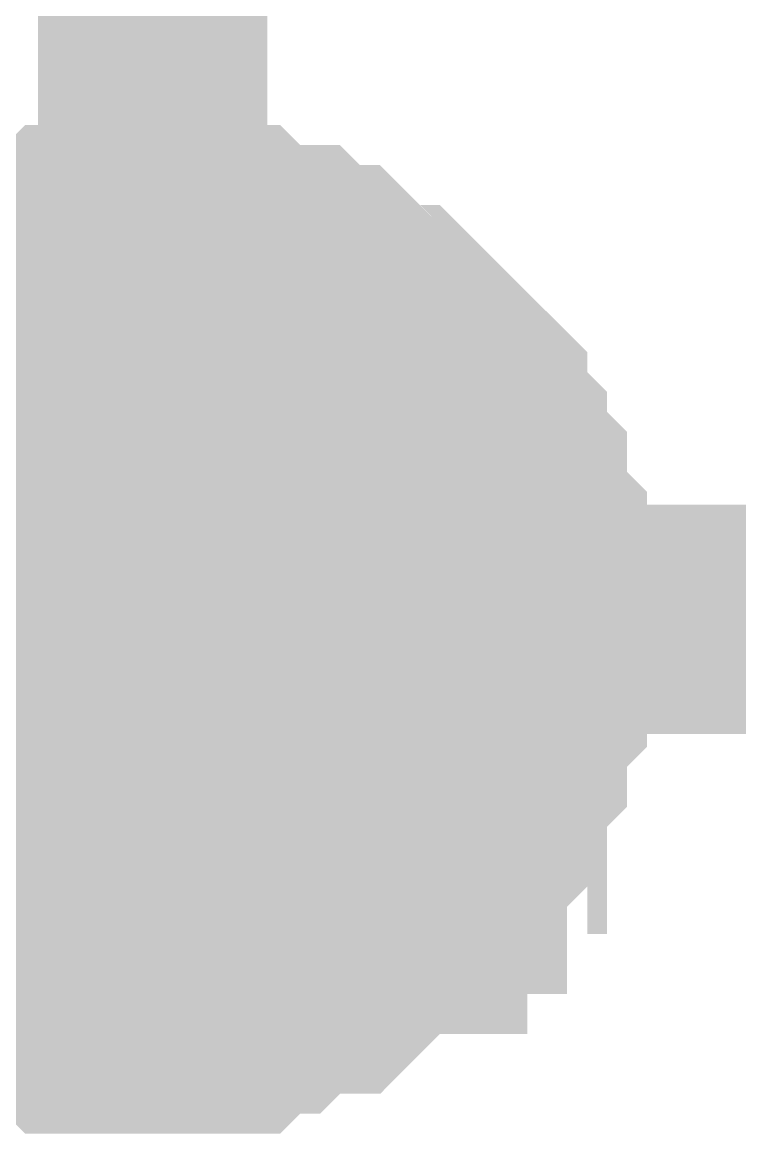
# Model space of a CAD drawing. Header units: inches. Extents: x 0 to 841, y 0 to 594.
# Drawn here: x 677.354 to 678.292, y 401.817 to 403.27 of the extents above; entities that cross this region are included whole.
import ezdxf

# ---------------------------------------------------------------- set-up
doc = ezdxf.new("R2010")
doc.units = ezdxf.units.IN
doc.layers.add('Sheet', color=255, linetype='Continuous')

msp = doc.modelspace()

# ---------------------------------------------------------------- linework, layer by layer
at = {"layer": 'Sheet'}
for points in [[(735.0127, 402.4891, 0.2997, 0.2997, 0), (732.5041, 402.4891, 0.2997, 0.2997, 0), (722.5221, 402.4891, 0.2997, 0.2997, 0), (712.5139, 402.4891, 0.2997, 0.2997, 0), (702.5057, 402.4891, 0.2997, 0.2997, 0), (692.5237, 402.4891, 0.2997, 0.2997, 0), (677.5245, 402.4891, 0.2997, 0.2997, 0), (677.5245, 407.48, 0.2997, 0.2997, 0), (670.0249, 407.48, 0.2997, 0.2997, 0)], [(677.1848, 402.881, 0.2997, 0.2997, 0), (677.2109, 402.881, 0.2997, 0.2997, 0), (677.237, 402.9072, 0.2997, 0.2997, 0), (677.2632, 402.9072, 0.2997, 0.2997, 0), (677.2632, 402.9333, 0.2997, 0.2997, 0), (677.2893, 402.9333, 0.2997, 0.2997, 0), (677.3154, 402.9594, 0.2997, 0.2997, 0), (677.3416, 402.9594, 0.2997, 0.2997, 0), (677.3677, 402.9594, 0.2997, 0.2997, 0), (677.3938, 402.9594, 0.2997, 0.2997, 0), (677.42, 402.9856, 0.2997, 0.2997, 0), (677.4461, 402.9856, 0.2997, 0.2997, 0), (677.4722, 402.9856, 0.2997, 0.2997, 0), (677.4984, 402.9856, 0.2997, 0.2997, 0), (677.5245, 402.9856, 0.2997, 0.2997, 0)], [(677.1848, 402.881, 0.2997, 0.2997, 0), (677.2109, 402.881, 0.2997, 0.2997, 0), (677.237, 402.9072, 0.2997, 0.2997, 0), (677.2632, 402.9072, 0.2997, 0.2997, 0), (677.2632, 402.9333, 0.2997, 0.2997, 0), (677.2893, 402.9333, 0.2997, 0.2997, 0), (677.3154, 402.9594, 0.2997, 0.2997, 0), (677.3416, 402.9594, 0.2997, 0.2997, 0), (677.3677, 402.9594, 0.2997, 0.2997, 0), (677.3938, 402.9594, 0.2997, 0.2997, 0), (677.42, 402.9856, 0.2997, 0.2997, 0), (677.4461, 402.9856, 0.2997, 0.2997, 0), (677.4722, 402.9856, 0.2997, 0.2997, 0), (677.4984, 402.9856, 0.2997, 0.2997, 0), (677.5245, 402.9856, 0.2997, 0.2997, 0)], [(677.1848, 402.881, 0.2997, 0.2997, 0), (677.2109, 402.881, 0.2997, 0.2997, 0), (677.237, 402.9072, 0.2997, 0.2997, 0), (677.2632, 402.9072, 0.2997, 0.2997, 0), (677.2632, 402.9333, 0.2997, 0.2997, 0), (677.2893, 402.9333, 0.2997, 0.2997, 0), (677.3154, 402.9594, 0.2997, 0.2997, 0), (677.3416, 402.9594, 0.2997, 0.2997, 0), (677.3677, 402.9594, 0.2997, 0.2997, 0), (677.3938, 402.9594, 0.2997, 0.2997, 0), (677.42, 402.9856, 0.2997, 0.2997, 0), (677.4461, 402.9856, 0.2997, 0.2997, 0), (677.4722, 402.9856, 0.2997, 0.2997, 0), (677.4984, 402.9856, 0.2997, 0.2997, 0), (677.5245, 402.9856, 0.2997, 0.2997, 0)], [(677.1848, 402.881, 0.2997, 0.2997, 0), (677.2109, 402.881, 0.2997, 0.2997, 0), (677.237, 402.9072, 0.2997, 0.2997, 0), (677.2632, 402.9072, 0.2997, 0.2997, 0), (677.2632, 402.9333, 0.2997, 0.2997, 0), (677.2893, 402.9333, 0.2997, 0.2997, 0), (677.3154, 402.9594, 0.2997, 0.2997, 0), (677.3416, 402.9594, 0.2997, 0.2997, 0), (677.3677, 402.9594, 0.2997, 0.2997, 0), (677.3938, 402.9594, 0.2997, 0.2997, 0), (677.42, 402.9856, 0.2997, 0.2997, 0), (677.4461, 402.9856, 0.2997, 0.2997, 0), (677.4722, 402.9856, 0.2997, 0.2997, 0), (677.4984, 402.9856, 0.2997, 0.2997, 0), (677.5245, 402.9856, 0.2997, 0.2997, 0)], [(677.5245, 402.9856, 0.2997, 0.2997, 0), (677.5245, 402.9856, 0.2997, 0.2997, 0)], [(677.5245, 402.9856, 0.2997, 0.2997, 0), (677.5506, 402.9856, 0.2997, 0.2997, 0), (677.5767, 402.9856, 0.2997, 0.2997, 0), (677.6029, 402.9856, 0.2997, 0.2997, 0), (677.629, 402.9856, 0.2997, 0.2997, 0), (677.6551, 402.9594, 0.2997, 0.2997, 0), (677.6551, 402.9594, 0.2997, 0.2997, 0), (677.6813, 402.9594, 0.2997, 0.2997, 0), (677.7074, 402.9594, 0.2997, 0.2997, 0), (677.7335, 402.9333, 0.2997, 0.2997, 0), (677.7597, 402.9333, 0.2997, 0.2997, 0), (677.7858, 402.9072, 0.2997, 0.2997, 0), (677.7858, 402.9072, 0.2997, 0.2997, 0), (677.8119, 402.881, 0.2997, 0.2997, 0), (677.8381, 402.881, 0.2997, 0.2997, 0), (677.8642, 402.8549, 0.2997, 0.2997, 0), (677.8642, 402.8549, 0.2997, 0.2997, 0), (677.8903, 402.8288, 0.2997, 0.2997, 0), (677.9164, 402.8027, 0.2997, 0.2997, 0), (677.9164, 402.8027, 0.2997, 0.2997, 0), (677.9426, 402.7765, 0.2997, 0.2997, 0), (677.9426, 402.7504, 0.2997, 0.2997, 0), (677.9687, 402.7243, 0.2997, 0.2997, 0), (677.9687, 402.6981, 0.2997, 0.2997, 0), (677.9687, 402.6981, 0.2997, 0.2997, 0), (677.9948, 402.672, 0.2997, 0.2997, 0), (677.9948, 402.6459, 0.2997, 0.2997, 0), (677.9948, 402.6197, 0.2997, 0.2997, 0), (678.021, 402.5936, 0.2997, 0.2997, 0), (678.021, 402.5675, 0.2997, 0.2997, 0), (678.021, 402.5414, 0.2997, 0.2997, 0), (678.021, 402.5152, 0.2997, 0.2997, 0), (678.021, 402.4891, 0.2997, 0.2997, 0)], [(677.5245, 402.9856, 0.2997, 0.2997, 0), (677.5245, 402.9856, 0.2997, 0.2997, 0)], [(677.5245, 402.9856, 0.2997, 0.2997, 0), (677.5506, 402.9856, 0.2997, 0.2997, 0), (677.5767, 402.9856, 0.2997, 0.2997, 0), (677.6029, 402.9856, 0.2997, 0.2997, 0), (677.629, 402.9856, 0.2997, 0.2997, 0), (677.6551, 402.9594, 0.2997, 0.2997, 0), (677.6551, 402.9594, 0.2997, 0.2997, 0), (677.6813, 402.9594, 0.2997, 0.2997, 0), (677.7074, 402.9594, 0.2997, 0.2997, 0), (677.7335, 402.9333, 0.2997, 0.2997, 0), (677.7597, 402.9333, 0.2997, 0.2997, 0), (677.7858, 402.9072, 0.2997, 0.2997, 0), (677.7858, 402.9072, 0.2997, 0.2997, 0), (677.8119, 402.881, 0.2997, 0.2997, 0), (677.8381, 402.881, 0.2997, 0.2997, 0), (677.8642, 402.8549, 0.2997, 0.2997, 0), (677.8642, 402.8549, 0.2997, 0.2997, 0), (677.8903, 402.8288, 0.2997, 0.2997, 0), (677.9164, 402.8027, 0.2997, 0.2997, 0), (677.9164, 402.8027, 0.2997, 0.2997, 0), (677.9426, 402.7765, 0.2997, 0.2997, 0), (677.9426, 402.7504, 0.2997, 0.2997, 0), (677.9687, 402.7243, 0.2997, 0.2997, 0), (677.9687, 402.6981, 0.2997, 0.2997, 0), (677.9687, 402.6981, 0.2997, 0.2997, 0), (677.9948, 402.672, 0.2997, 0.2997, 0), (677.9948, 402.6459, 0.2997, 0.2997, 0), (677.9948, 402.6197, 0.2997, 0.2997, 0), (678.021, 402.5936, 0.2997, 0.2997, 0), (678.021, 402.5675, 0.2997, 0.2997, 0), (678.021, 402.5414, 0.2997, 0.2997, 0), (678.021, 402.5152, 0.2997, 0.2997, 0), (678.021, 402.4891, 0.2997, 0.2997, 0)], [(677.5245, 402.9856, 0.2997, 0.2997, 0), (677.5245, 402.9856, 0.2997, 0.2997, 0)], [(677.5245, 402.9856, 0.2997, 0.2997, 0), (677.5506, 402.9856, 0.2997, 0.2997, 0), (677.5767, 402.9856, 0.2997, 0.2997, 0), (677.6029, 402.9856, 0.2997, 0.2997, 0), (677.629, 402.9856, 0.2997, 0.2997, 0), (677.6551, 402.9594, 0.2997, 0.2997, 0), (677.6551, 402.9594, 0.2997, 0.2997, 0), (677.6813, 402.9594, 0.2997, 0.2997, 0), (677.7074, 402.9594, 0.2997, 0.2997, 0), (677.7335, 402.9333, 0.2997, 0.2997, 0), (677.7597, 402.9333, 0.2997, 0.2997, 0), (677.7858, 402.9072, 0.2997, 0.2997, 0), (677.7858, 402.9072, 0.2997, 0.2997, 0), (677.8119, 402.881, 0.2997, 0.2997, 0), (677.8381, 402.881, 0.2997, 0.2997, 0), (677.8642, 402.8549, 0.2997, 0.2997, 0), (677.8642, 402.8549, 0.2997, 0.2997, 0), (677.8903, 402.8288, 0.2997, 0.2997, 0), (677.9164, 402.8027, 0.2997, 0.2997, 0), (677.9164, 402.8027, 0.2997, 0.2997, 0), (677.9426, 402.7765, 0.2997, 0.2997, 0), (677.9426, 402.7504, 0.2997, 0.2997, 0), (677.9687, 402.7243, 0.2997, 0.2997, 0), (677.9687, 402.6981, 0.2997, 0.2997, 0), (677.9687, 402.6981, 0.2997, 0.2997, 0), (677.9948, 402.672, 0.2997, 0.2997, 0), (677.9948, 402.6459, 0.2997, 0.2997, 0), (677.9948, 402.6197, 0.2997, 0.2997, 0), (678.021, 402.5936, 0.2997, 0.2997, 0), (678.021, 402.5675, 0.2997, 0.2997, 0), (678.021, 402.5414, 0.2997, 0.2997, 0), (678.021, 402.5152, 0.2997, 0.2997, 0), (678.021, 402.4891, 0.2997, 0.2997, 0)], [(677.5245, 402.9856, 0.2997, 0.2997, 0), (677.5245, 402.9856, 0.2997, 0.2997, 0)], [(677.5245, 402.9856, 0.2997, 0.2997, 0), (677.5506, 402.9856, 0.2997, 0.2997, 0), (677.5767, 402.9856, 0.2997, 0.2997, 0), (677.6029, 402.9856, 0.2997, 0.2997, 0), (677.629, 402.9856, 0.2997, 0.2997, 0), (677.6551, 402.9594, 0.2997, 0.2997, 0), (677.6551, 402.9594, 0.2997, 0.2997, 0), (677.6813, 402.9594, 0.2997, 0.2997, 0), (677.7074, 402.9594, 0.2997, 0.2997, 0), (677.7335, 402.9333, 0.2997, 0.2997, 0), (677.7597, 402.9333, 0.2997, 0.2997, 0), (677.7858, 402.9072, 0.2997, 0.2997, 0), (677.7858, 402.9072, 0.2997, 0.2997, 0), (677.8119, 402.881, 0.2997, 0.2997, 0), (677.8381, 402.881, 0.2997, 0.2997, 0), (677.8642, 402.8549, 0.2997, 0.2997, 0), (677.8642, 402.8549, 0.2997, 0.2997, 0), (677.8903, 402.8288, 0.2997, 0.2997, 0), (677.9164, 402.8027, 0.2997, 0.2997, 0), (677.9164, 402.8027, 0.2997, 0.2997, 0), (677.9426, 402.7765, 0.2997, 0.2997, 0), (677.9426, 402.7504, 0.2997, 0.2997, 0), (677.9687, 402.7243, 0.2997, 0.2997, 0), (677.9687, 402.6981, 0.2997, 0.2997, 0), (677.9687, 402.6981, 0.2997, 0.2997, 0), (677.9948, 402.672, 0.2997, 0.2997, 0), (677.9948, 402.6459, 0.2997, 0.2997, 0), (677.9948, 402.6197, 0.2997, 0.2997, 0), (678.021, 402.5936, 0.2997, 0.2997, 0), (678.021, 402.5675, 0.2997, 0.2997, 0), (678.021, 402.5414, 0.2997, 0.2997, 0), (678.021, 402.5152, 0.2997, 0.2997, 0), (678.021, 402.4891, 0.2997, 0.2997, 0)], [(677.2893, 402.9333, 0.0991, 0.0991, 0), (677.3154, 402.9594, 0.0991, 0.0991, 0), (677.3416, 402.9594, 0.0991, 0.0991, 0), (677.3677, 402.9594, 0.0991, 0.0991, 0), (677.3938, 402.9594, 0.0991, 0.0991, 0), (677.42, 402.9856, 0.0991, 0.0991, 0), (677.4461, 402.9856, 0.0991, 0.0991, 0), (677.4722, 402.9856, 0.0991, 0.0991, 0), (677.4984, 402.9856, 0.0991, 0.0991, 0), (677.5245, 402.9856, 0.0991, 0.0991, 0)], [(677.2893, 402.9333, 0.0991, 0.0991, 0), (677.3154, 402.9594, 0.0991, 0.0991, 0), (677.3416, 402.9594, 0.0991, 0.0991, 0), (677.3677, 402.9594, 0.0991, 0.0991, 0), (677.3938, 402.9594, 0.0991, 0.0991, 0), (677.42, 402.9856, 0.0991, 0.0991, 0), (677.4461, 402.9856, 0.0991, 0.0991, 0), (677.4722, 402.9856, 0.0991, 0.0991, 0), (677.4984, 402.9856, 0.0991, 0.0991, 0), (677.5245, 402.9856, 0.0991, 0.0991, 0)], [(677.2893, 402.9333, 0.0991, 0.0991, 0), (677.3154, 402.9594, 0.0991, 0.0991, 0), (677.3416, 402.9594, 0.0991, 0.0991, 0), (677.3677, 402.9594, 0.0991, 0.0991, 0), (677.3938, 402.9594, 0.0991, 0.0991, 0), (677.42, 402.9856, 0.0991, 0.0991, 0), (677.4461, 402.9856, 0.0991, 0.0991, 0), (677.4722, 402.9856, 0.0991, 0.0991, 0), (677.4984, 402.9856, 0.0991, 0.0991, 0), (677.5245, 402.9856, 0.0991, 0.0991, 0)], [(677.2893, 402.9333, 0.0991, 0.0991, 0), (677.3154, 402.9594, 0.0991, 0.0991, 0), (677.3416, 402.9594, 0.0991, 0.0991, 0), (677.3677, 402.9594, 0.0991, 0.0991, 0), (677.3938, 402.9594, 0.0991, 0.0991, 0), (677.42, 402.9856, 0.0991, 0.0991, 0), (677.4461, 402.9856, 0.0991, 0.0991, 0), (677.4722, 402.9856, 0.0991, 0.0991, 0), (677.4984, 402.9856, 0.0991, 0.0991, 0), (677.5245, 402.9856, 0.0991, 0.0991, 0)], [(677.5245, 402.9856, 0.0991, 0.0991, 0), (677.5245, 402.9856, 0.0991, 0.0991, 0)], [(677.5245, 402.9856, 0.0991, 0.0991, 0), (677.5506, 402.9856, 0.0991, 0.0991, 0), (677.5767, 402.9856, 0.0991, 0.0991, 0), (677.6029, 402.9856, 0.0991, 0.0991, 0), (677.629, 402.9856, 0.0991, 0.0991, 0), (677.6551, 402.9594, 0.0991, 0.0991, 0), (677.6551, 402.9594, 0.0991, 0.0991, 0), (677.6813, 402.9594, 0.0991, 0.0991, 0), (677.7074, 402.9594, 0.0991, 0.0991, 0), (677.7335, 402.9333, 0.0991, 0.0991, 0), (677.7597, 402.9333, 0.0991, 0.0991, 0), (677.7858, 402.9072, 0.0991, 0.0991, 0), (677.7858, 402.9072, 0.0991, 0.0991, 0), (677.8119, 402.881, 0.0991, 0.0991, 0), (677.8381, 402.881, 0.0991, 0.0991, 0), (677.8642, 402.8549, 0.0991, 0.0991, 0), (677.8642, 402.8549, 0.0991, 0.0991, 0), (677.8903, 402.8288, 0.0991, 0.0991, 0), (677.9164, 402.8027, 0.0991, 0.0991, 0), (677.9164, 402.8027, 0.0991, 0.0991, 0), (677.9426, 402.7765, 0.0991, 0.0991, 0), (677.9426, 402.7504, 0.0991, 0.0991, 0), (677.9687, 402.7243, 0.0991, 0.0991, 0), (677.9687, 402.6981, 0.0991, 0.0991, 0), (677.9687, 402.6981, 0.0991, 0.0991, 0), (677.9948, 402.672, 0.0991, 0.0991, 0), (677.9948, 402.6459, 0.0991, 0.0991, 0), (677.9948, 402.6197, 0.0991, 0.0991, 0), (678.021, 402.5936, 0.0991, 0.0991, 0), (678.021, 402.5675, 0.0991, 0.0991, 0), (678.021, 402.5414, 0.0991, 0.0991, 0), (678.021, 402.5152, 0.0991, 0.0991, 0), (678.021, 402.4891, 0.0991, 0.0991, 0)], [(677.5245, 402.9856, 0.0991, 0.0991, 0), (677.5245, 402.9856, 0.0991, 0.0991, 0)], [(677.5245, 402.9856, 0.0991, 0.0991, 0), (677.5506, 402.9856, 0.0991, 0.0991, 0), (677.5767, 402.9856, 0.0991, 0.0991, 0), (677.6029, 402.9856, 0.0991, 0.0991, 0), (677.629, 402.9856, 0.0991, 0.0991, 0), (677.6551, 402.9594, 0.0991, 0.0991, 0), (677.6551, 402.9594, 0.0991, 0.0991, 0), (677.6813, 402.9594, 0.0991, 0.0991, 0), (677.7074, 402.9594, 0.0991, 0.0991, 0), (677.7335, 402.9333, 0.0991, 0.0991, 0), (677.7597, 402.9333, 0.0991, 0.0991, 0), (677.7858, 402.9072, 0.0991, 0.0991, 0), (677.7858, 402.9072, 0.0991, 0.0991, 0), (677.8119, 402.881, 0.0991, 0.0991, 0), (677.8381, 402.881, 0.0991, 0.0991, 0), (677.8642, 402.8549, 0.0991, 0.0991, 0), (677.8642, 402.8549, 0.0991, 0.0991, 0), (677.8903, 402.8288, 0.0991, 0.0991, 0), (677.9164, 402.8027, 0.0991, 0.0991, 0), (677.9164, 402.8027, 0.0991, 0.0991, 0), (677.9426, 402.7765, 0.0991, 0.0991, 0), (677.9426, 402.7504, 0.0991, 0.0991, 0), (677.9687, 402.7243, 0.0991, 0.0991, 0), (677.9687, 402.6981, 0.0991, 0.0991, 0), (677.9687, 402.6981, 0.0991, 0.0991, 0), (677.9948, 402.672, 0.0991, 0.0991, 0), (677.9948, 402.6459, 0.0991, 0.0991, 0), (677.9948, 402.6197, 0.0991, 0.0991, 0), (678.021, 402.5936, 0.0991, 0.0991, 0), (678.021, 402.5675, 0.0991, 0.0991, 0), (678.021, 402.5414, 0.0991, 0.0991, 0), (678.021, 402.5152, 0.0991, 0.0991, 0), (678.021, 402.4891, 0.0991, 0.0991, 0)], [(677.5245, 402.9856, 0.0991, 0.0991, 0), (677.5245, 402.9856, 0.0991, 0.0991, 0)], [(677.5245, 402.9856, 0.0991, 0.0991, 0), (677.5506, 402.9856, 0.0991, 0.0991, 0), (677.5767, 402.9856, 0.0991, 0.0991, 0), (677.6029, 402.9856, 0.0991, 0.0991, 0), (677.629, 402.9856, 0.0991, 0.0991, 0), (677.6551, 402.9594, 0.0991, 0.0991, 0), (677.6551, 402.9594, 0.0991, 0.0991, 0), (677.6813, 402.9594, 0.0991, 0.0991, 0), (677.7074, 402.9594, 0.0991, 0.0991, 0), (677.7335, 402.9333, 0.0991, 0.0991, 0), (677.7597, 402.9333, 0.0991, 0.0991, 0), (677.7858, 402.9072, 0.0991, 0.0991, 0), (677.7858, 402.9072, 0.0991, 0.0991, 0), (677.8119, 402.881, 0.0991, 0.0991, 0), (677.8381, 402.881, 0.0991, 0.0991, 0), (677.8642, 402.8549, 0.0991, 0.0991, 0), (677.8642, 402.8549, 0.0991, 0.0991, 0), (677.8903, 402.8288, 0.0991, 0.0991, 0), (677.9164, 402.8027, 0.0991, 0.0991, 0), (677.9164, 402.8027, 0.0991, 0.0991, 0), (677.9426, 402.7765, 0.0991, 0.0991, 0), (677.9426, 402.7504, 0.0991, 0.0991, 0), (677.9687, 402.7243, 0.0991, 0.0991, 0), (677.9687, 402.6981, 0.0991, 0.0991, 0), (677.9687, 402.6981, 0.0991, 0.0991, 0), (677.9948, 402.672, 0.0991, 0.0991, 0), (677.9948, 402.6459, 0.0991, 0.0991, 0), (677.9948, 402.6197, 0.0991, 0.0991, 0), (678.021, 402.5936, 0.0991, 0.0991, 0), (678.021, 402.5675, 0.0991, 0.0991, 0), (678.021, 402.5414, 0.0991, 0.0991, 0), (678.021, 402.5152, 0.0991, 0.0991, 0), (678.021, 402.4891, 0.0991, 0.0991, 0)], [(677.5245, 402.9856, 0.0991, 0.0991, 0), (677.5245, 402.9856, 0.0991, 0.0991, 0)], [(677.5245, 402.9856, 0.0991, 0.0991, 0), (677.5506, 402.9856, 0.0991, 0.0991, 0), (677.5767, 402.9856, 0.0991, 0.0991, 0), (677.6029, 402.9856, 0.0991, 0.0991, 0), (677.629, 402.9856, 0.0991, 0.0991, 0), (677.6551, 402.9594, 0.0991, 0.0991, 0), (677.6551, 402.9594, 0.0991, 0.0991, 0), (677.6813, 402.9594, 0.0991, 0.0991, 0), (677.7074, 402.9594, 0.0991, 0.0991, 0), (677.7335, 402.9333, 0.0991, 0.0991, 0), (677.7597, 402.9333, 0.0991, 0.0991, 0), (677.7858, 402.9072, 0.0991, 0.0991, 0), (677.7858, 402.9072, 0.0991, 0.0991, 0), (677.8119, 402.881, 0.0991, 0.0991, 0), (677.8381, 402.881, 0.0991, 0.0991, 0), (677.8642, 402.8549, 0.0991, 0.0991, 0), (677.8642, 402.8549, 0.0991, 0.0991, 0), (677.8903, 402.8288, 0.0991, 0.0991, 0), (677.9164, 402.8027, 0.0991, 0.0991, 0), (677.9164, 402.8027, 0.0991, 0.0991, 0), (677.9426, 402.7765, 0.0991, 0.0991, 0), (677.9426, 402.7504, 0.0991, 0.0991, 0), (677.9687, 402.7243, 0.0991, 0.0991, 0), (677.9687, 402.6981, 0.0991, 0.0991, 0), (677.9687, 402.6981, 0.0991, 0.0991, 0), (677.9948, 402.672, 0.0991, 0.0991, 0), (677.9948, 402.6459, 0.0991, 0.0991, 0), (677.9948, 402.6197, 0.0991, 0.0991, 0), (678.021, 402.5936, 0.0991, 0.0991, 0), (678.021, 402.5675, 0.0991, 0.0991, 0), (678.021, 402.5414, 0.0991, 0.0991, 0), (678.021, 402.5152, 0.0991, 0.0991, 0), (678.021, 402.4891, 0.0991, 0.0991, 0)], [(670.0249, 402.4891, 0.2997, 0.2997, 0), (677.5245, 402.4891, 0.2997, 0.2997, 0)], [(678.021, 402.4891, 0.2997, 0.2997, 0), (678.021, 402.463, 0.2997, 0.2997, 0), (678.021, 402.4368, 0.2997, 0.2997, 0), (678.021, 402.4107, 0.2997, 0.2997, 0), (678.021, 402.3846, 0.2997, 0.2997, 0), (677.9948, 402.3584, 0.2997, 0.2997, 0), (677.9948, 402.3323, 0.2997, 0.2997, 0), (677.9948, 402.3062, 0.2997, 0.2997, 0), (677.9687, 402.28, 0.2997, 0.2997, 0), (677.9687, 402.2539, 0.2997, 0.2997, 0), (677.9687, 402.2278, 0.2997, 0.2997, 0), (677.9426, 402.2278, 0.2997, 0.2997, 0), (677.9426, 402.2017, 0.2997, 0.2997, 0), (677.9164, 402.1755, 0.2997, 0.2997, 0), (677.9164, 402.1494, 0.2997, 0.2997, 0), (677.8903, 402.1494, 0.2997, 0.2997, 0), (677.8642, 402.1233, 0.2997, 0.2997, 0), (677.8642, 402.0971, 0.2997, 0.2997, 0), (677.8381, 402.0971, 0.2997, 0.2997, 0), (677.8119, 402.071, 0.2997, 0.2997, 0), (677.7858, 402.0449, 0.2997, 0.2997, 0), (677.7858, 402.0449, 0.2997, 0.2997, 0), (677.7597, 402.0187, 0.2997, 0.2997, 0), (677.7335, 402.0187, 0.2997, 0.2997, 0), (677.7074, 402.0187, 0.2997, 0.2997, 0), (677.6813, 401.9926, 0.2997, 0.2997, 0), (677.6551, 401.9926, 0.2997, 0.2997, 0), (677.6551, 401.9926, 0.2997, 0.2997, 0), (677.629, 401.9665, 0.2997, 0.2997, 0), (677.6029, 401.9665, 0.2997, 0.2997, 0), (677.5767, 401.9665, 0.2997, 0.2997, 0), (677.5506, 401.9665, 0.2997, 0.2997, 0), (677.5245, 401.9665, 0.2997, 0.2997, 0)], [(678.021, 402.4891, 0.2997, 0.2997, 0), (678.021, 402.463, 0.2997, 0.2997, 0), (678.021, 402.4368, 0.2997, 0.2997, 0), (678.021, 402.4107, 0.2997, 0.2997, 0), (678.021, 402.3846, 0.2997, 0.2997, 0), (677.9948, 402.3584, 0.2997, 0.2997, 0), (677.9948, 402.3323, 0.2997, 0.2997, 0), (677.9948, 402.3062, 0.2997, 0.2997, 0), (677.9687, 402.28, 0.2997, 0.2997, 0), (677.9687, 402.2539, 0.2997, 0.2997, 0), (677.9687, 402.2278, 0.2997, 0.2997, 0), (677.9426, 402.2278, 0.2997, 0.2997, 0), (677.9426, 402.2017, 0.2997, 0.2997, 0), (677.9164, 402.1755, 0.2997, 0.2997, 0), (677.9164, 402.1494, 0.2997, 0.2997, 0), (677.8903, 402.1494, 0.2997, 0.2997, 0), (677.8642, 402.1233, 0.2997, 0.2997, 0), (677.8642, 402.0971, 0.2997, 0.2997, 0), (677.8381, 402.0971, 0.2997, 0.2997, 0), (677.8119, 402.071, 0.2997, 0.2997, 0), (677.7858, 402.0449, 0.2997, 0.2997, 0), (677.7858, 402.0449, 0.2997, 0.2997, 0), (677.7597, 402.0187, 0.2997, 0.2997, 0), (677.7335, 402.0187, 0.2997, 0.2997, 0), (677.7074, 402.0187, 0.2997, 0.2997, 0), (677.6813, 401.9926, 0.2997, 0.2997, 0), (677.6551, 401.9926, 0.2997, 0.2997, 0), (677.6551, 401.9926, 0.2997, 0.2997, 0), (677.629, 401.9665, 0.2997, 0.2997, 0), (677.6029, 401.9665, 0.2997, 0.2997, 0), (677.5767, 401.9665, 0.2997, 0.2997, 0), (677.5506, 401.9665, 0.2997, 0.2997, 0), (677.5245, 401.9665, 0.2997, 0.2997, 0)], [(678.021, 402.4891, 0.2997, 0.2997, 0), (678.021, 402.463, 0.2997, 0.2997, 0), (678.021, 402.4368, 0.2997, 0.2997, 0), (678.021, 402.4107, 0.2997, 0.2997, 0), (678.021, 402.3846, 0.2997, 0.2997, 0), (677.9948, 402.3584, 0.2997, 0.2997, 0), (677.9948, 402.3323, 0.2997, 0.2997, 0), (677.9948, 402.3062, 0.2997, 0.2997, 0), (677.9687, 402.28, 0.2997, 0.2997, 0), (677.9687, 402.2539, 0.2997, 0.2997, 0), (677.9687, 402.2278, 0.2997, 0.2997, 0), (677.9426, 402.2278, 0.2997, 0.2997, 0), (677.9426, 402.2017, 0.2997, 0.2997, 0), (677.9164, 402.1755, 0.2997, 0.2997, 0), (677.9164, 402.1494, 0.2997, 0.2997, 0), (677.8903, 402.1494, 0.2997, 0.2997, 0), (677.8642, 402.1233, 0.2997, 0.2997, 0), (677.8642, 402.0971, 0.2997, 0.2997, 0), (677.8381, 402.0971, 0.2997, 0.2997, 0), (677.8119, 402.071, 0.2997, 0.2997, 0), (677.7858, 402.0449, 0.2997, 0.2997, 0), (677.7858, 402.0449, 0.2997, 0.2997, 0), (677.7597, 402.0187, 0.2997, 0.2997, 0), (677.7335, 402.0187, 0.2997, 0.2997, 0), (677.7074, 402.0187, 0.2997, 0.2997, 0), (677.6813, 401.9926, 0.2997, 0.2997, 0), (677.6551, 401.9926, 0.2997, 0.2997, 0), (677.6551, 401.9926, 0.2997, 0.2997, 0), (677.629, 401.9665, 0.2997, 0.2997, 0), (677.6029, 401.9665, 0.2997, 0.2997, 0), (677.5767, 401.9665, 0.2997, 0.2997, 0), (677.5506, 401.9665, 0.2997, 0.2997, 0), (677.5245, 401.9665, 0.2997, 0.2997, 0)], [(678.021, 402.4891, 0.2997, 0.2997, 0), (678.021, 402.463, 0.2997, 0.2997, 0), (678.021, 402.4368, 0.2997, 0.2997, 0), (678.021, 402.4107, 0.2997, 0.2997, 0), (678.021, 402.3846, 0.2997, 0.2997, 0), (677.9948, 402.3584, 0.2997, 0.2997, 0), (677.9948, 402.3323, 0.2997, 0.2997, 0), (677.9948, 402.3062, 0.2997, 0.2997, 0), (677.9687, 402.28, 0.2997, 0.2997, 0), (677.9687, 402.2539, 0.2997, 0.2997, 0), (677.9687, 402.2278, 0.2997, 0.2997, 0), (677.9426, 402.2278, 0.2997, 0.2997, 0), (677.9426, 402.2017, 0.2997, 0.2997, 0), (677.9164, 402.1755, 0.2997, 0.2997, 0), (677.9164, 402.1494, 0.2997, 0.2997, 0), (677.8903, 402.1494, 0.2997, 0.2997, 0), (677.8642, 402.1233, 0.2997, 0.2997, 0), (677.8642, 402.0971, 0.2997, 0.2997, 0), (677.8381, 402.0971, 0.2997, 0.2997, 0), (677.8119, 402.071, 0.2997, 0.2997, 0), (677.7858, 402.0449, 0.2997, 0.2997, 0), (677.7858, 402.0449, 0.2997, 0.2997, 0), (677.7597, 402.0187, 0.2997, 0.2997, 0), (677.7335, 402.0187, 0.2997, 0.2997, 0), (677.7074, 402.0187, 0.2997, 0.2997, 0), (677.6813, 401.9926, 0.2997, 0.2997, 0), (677.6551, 401.9926, 0.2997, 0.2997, 0), (677.6551, 401.9926, 0.2997, 0.2997, 0), (677.629, 401.9665, 0.2997, 0.2997, 0), (677.6029, 401.9665, 0.2997, 0.2997, 0), (677.5767, 401.9665, 0.2997, 0.2997, 0), (677.5506, 401.9665, 0.2997, 0.2997, 0), (677.5245, 401.9665, 0.2997, 0.2997, 0)], [(678.021, 402.4891, 0.2997, 0.2997, 0), (678.021, 402.4891, 0.2997, 0.2997, 0), (678.021, 402.4891, 0.2997, 0.2997, 0), (678.021, 402.4891, 0.2997, 0.2997, 0), (678.021, 402.4891, 0.2997, 0.2997, 0), (678.021, 402.4891, 0.2997, 0.2997, 0), (678.021, 402.4891, 0.2997, 0.2997, 0), (678.021, 402.4891, 0.2997, 0.2997, 0), (678.021, 402.4891, 0.2997, 0.2997, 0), (678.021, 402.4891, 0.2997, 0.2997, 0), (678.021, 402.4891, 0.2997, 0.2997, 0), (678.021, 402.4891, 0.2997, 0.2997, 0), (678.021, 402.4891, 0.2997, 0.2997, 0), (678.021, 402.4891, 0.2997, 0.2997, 0), (678.021, 402.4891, 0.2997, 0.2997, 0), (678.021, 402.4891, 0.2997, 0.2997, 0), (678.021, 402.4891, 0.2997, 0.2997, 0), (678.021, 402.4891, 0.2997, 0.2997, 0), (678.021, 402.4891, 0.2997, 0.2997, 0), (678.021, 402.4891, 0.2997, 0.2997, 0), (678.021, 402.4891, 0.2997, 0.2997, 0), (678.021, 402.4891, 0.2997, 0.2997, 0), (678.021, 402.4891, 0.2997, 0.2997, 0), (678.021, 402.4891, 0.2997, 0.2997, 0), (678.021, 402.4891, 0.2997, 0.2997, 0), (678.021, 402.4891, 0.2997, 0.2997, 0), (678.021, 402.4891, 0.2997, 0.2997, 0), (678.021, 402.4891, 0.2997, 0.2997, 0), (678.021, 402.4891, 0.2997, 0.2997, 0), (678.021, 402.4891, 0.2997, 0.2997, 0), (678.021, 402.4891, 0.2997, 0.2997, 0), (678.021, 402.4891, 0.2997, 0.2997, 0), (678.021, 402.4891, 0.2997, 0.2997, 0)], [(678.021, 402.4891, 0.2997, 0.2997, 0), (678.021, 402.4891, 0.2997, 0.2997, 0)], [(678.021, 402.4891, 0.2997, 0.2997, 0), (678.021, 402.4891, 0.2997, 0.2997, 0), (678.021, 402.4891, 0.2997, 0.2997, 0), (678.021, 402.4891, 0.2997, 0.2997, 0), (678.021, 402.4891, 0.2997, 0.2997, 0), (678.021, 402.4891, 0.2997, 0.2997, 0), (678.021, 402.4891, 0.2997, 0.2997, 0), (678.021, 402.4891, 0.2997, 0.2997, 0), (678.021, 402.4891, 0.2997, 0.2997, 0), (678.021, 402.4891, 0.2997, 0.2997, 0), (678.021, 402.4891, 0.2997, 0.2997, 0), (678.021, 402.4891, 0.2997, 0.2997, 0), (678.021, 402.4891, 0.2997, 0.2997, 0), (678.021, 402.4891, 0.2997, 0.2997, 0), (678.021, 402.4891, 0.2997, 0.2997, 0), (678.021, 402.4891, 0.2997, 0.2997, 0), (678.021, 402.4891, 0.2997, 0.2997, 0), (678.021, 402.4891, 0.2997, 0.2997, 0), (678.021, 402.4891, 0.2997, 0.2997, 0), (678.021, 402.4891, 0.2997, 0.2997, 0), (678.021, 402.4891, 0.2997, 0.2997, 0), (678.021, 402.4891, 0.2997, 0.2997, 0), (678.021, 402.4891, 0.2997, 0.2997, 0), (678.021, 402.4891, 0.2997, 0.2997, 0), (678.021, 402.4891, 0.2997, 0.2997, 0), (678.021, 402.4891, 0.2997, 0.2997, 0), (678.021, 402.4891, 0.2997, 0.2997, 0), (678.021, 402.4891, 0.2997, 0.2997, 0), (678.021, 402.4891, 0.2997, 0.2997, 0), (678.021, 402.4891, 0.2997, 0.2997, 0), (678.021, 402.4891, 0.2997, 0.2997, 0), (678.021, 402.4891, 0.2997, 0.2997, 0), (678.021, 402.4891, 0.2997, 0.2997, 0)], [(678.021, 402.4891, 0.2997, 0.2997, 0), (678.021, 402.4891, 0.2997, 0.2997, 0)], [(678.021, 402.4891, 0.2997, 0.2997, 0), (678.021, 402.4891, 0.2997, 0.2997, 0), (678.021, 402.4891, 0.2997, 0.2997, 0), (678.021, 402.4891, 0.2997, 0.2997, 0), (678.021, 402.4891, 0.2997, 0.2997, 0), (678.021, 402.4891, 0.2997, 0.2997, 0), (678.021, 402.4891, 0.2997, 0.2997, 0), (678.021, 402.4891, 0.2997, 0.2997, 0), (678.021, 402.4891, 0.2997, 0.2997, 0), (678.021, 402.4891, 0.2997, 0.2997, 0), (678.021, 402.4891, 0.2997, 0.2997, 0), (678.021, 402.4891, 0.2997, 0.2997, 0), (678.021, 402.4891, 0.2997, 0.2997, 0), (678.021, 402.4891, 0.2997, 0.2997, 0), (678.021, 402.4891, 0.2997, 0.2997, 0), (678.021, 402.4891, 0.2997, 0.2997, 0), (678.021, 402.4891, 0.2997, 0.2997, 0), (678.021, 402.4891, 0.2997, 0.2997, 0), (678.021, 402.4891, 0.2997, 0.2997, 0), (678.021, 402.4891, 0.2997, 0.2997, 0), (678.021, 402.4891, 0.2997, 0.2997, 0), (678.021, 402.4891, 0.2997, 0.2997, 0), (678.021, 402.4891, 0.2997, 0.2997, 0), (678.021, 402.4891, 0.2997, 0.2997, 0), (678.021, 402.4891, 0.2997, 0.2997, 0), (678.021, 402.4891, 0.2997, 0.2997, 0), (678.021, 402.4891, 0.2997, 0.2997, 0), (678.021, 402.4891, 0.2997, 0.2997, 0), (678.021, 402.4891, 0.2997, 0.2997, 0), (678.021, 402.4891, 0.2997, 0.2997, 0), (678.021, 402.4891, 0.2997, 0.2997, 0), (678.021, 402.4891, 0.2997, 0.2997, 0), (678.021, 402.4891, 0.2997, 0.2997, 0)], [(678.021, 402.4891, 0.2997, 0.2997, 0), (678.021, 402.4891, 0.2997, 0.2997, 0)], [(678.021, 402.4891, 0.2997, 0.2997, 0), (678.021, 402.4891, 0.2997, 0.2997, 0), (678.021, 402.4891, 0.2997, 0.2997, 0), (678.021, 402.4891, 0.2997, 0.2997, 0), (678.021, 402.4891, 0.2997, 0.2997, 0), (678.021, 402.4891, 0.2997, 0.2997, 0), (678.021, 402.4891, 0.2997, 0.2997, 0), (678.021, 402.4891, 0.2997, 0.2997, 0), (678.021, 402.4891, 0.2997, 0.2997, 0), (678.021, 402.4891, 0.2997, 0.2997, 0), (678.021, 402.4891, 0.2997, 0.2997, 0), (678.021, 402.4891, 0.2997, 0.2997, 0), (678.021, 402.4891, 0.2997, 0.2997, 0), (678.021, 402.4891, 0.2997, 0.2997, 0), (678.021, 402.4891, 0.2997, 0.2997, 0), (678.021, 402.4891, 0.2997, 0.2997, 0), (678.021, 402.4891, 0.2997, 0.2997, 0), (678.021, 402.4891, 0.2997, 0.2997, 0), (678.021, 402.4891, 0.2997, 0.2997, 0), (678.021, 402.4891, 0.2997, 0.2997, 0), (678.021, 402.4891, 0.2997, 0.2997, 0), (678.021, 402.4891, 0.2997, 0.2997, 0), (678.021, 402.4891, 0.2997, 0.2997, 0), (678.021, 402.4891, 0.2997, 0.2997, 0), (678.021, 402.4891, 0.2997, 0.2997, 0), (678.021, 402.4891, 0.2997, 0.2997, 0), (678.021, 402.4891, 0.2997, 0.2997, 0), (678.021, 402.4891, 0.2997, 0.2997, 0), (678.021, 402.4891, 0.2997, 0.2997, 0), (678.021, 402.4891, 0.2997, 0.2997, 0), (678.021, 402.4891, 0.2997, 0.2997, 0), (678.021, 402.4891, 0.2997, 0.2997, 0), (678.021, 402.4891, 0.2997, 0.2997, 0)], [(678.021, 402.4891, 0.2997, 0.2997, 0), (678.021, 402.4891, 0.2997, 0.2997, 0)], [(678.021, 402.4891, 0.0991, 0.0991, 0), (678.021, 402.463, 0.0991, 0.0991, 0), (678.021, 402.4368, 0.0991, 0.0991, 0), (678.021, 402.4107, 0.0991, 0.0991, 0), (678.021, 402.3846, 0.0991, 0.0991, 0), (677.9948, 402.3584, 0.0991, 0.0991, 0), (677.9948, 402.3323, 0.0991, 0.0991, 0), (677.9948, 402.3062, 0.0991, 0.0991, 0), (677.9687, 402.28, 0.0991, 0.0991, 0), (677.9687, 402.2539, 0.0991, 0.0991, 0), (677.9687, 402.2278, 0.0991, 0.0991, 0), (677.9426, 402.2278, 0.0991, 0.0991, 0), (677.9426, 402.2017, 0.0991, 0.0991, 0), (677.9164, 402.1755, 0.0991, 0.0991, 0), (677.9164, 402.1494, 0.0991, 0.0991, 0), (677.8903, 402.1494, 0.0991, 0.0991, 0), (677.8642, 402.1233, 0.0991, 0.0991, 0), (677.8642, 402.0971, 0.0991, 0.0991, 0), (677.8381, 402.0971, 0.0991, 0.0991, 0), (677.8119, 402.071, 0.0991, 0.0991, 0), (677.7858, 402.0449, 0.0991, 0.0991, 0), (677.7858, 402.0449, 0.0991, 0.0991, 0), (677.7597, 402.0187, 0.0991, 0.0991, 0), (677.7335, 402.0187, 0.0991, 0.0991, 0), (677.7074, 402.0187, 0.0991, 0.0991, 0), (677.6813, 401.9926, 0.0991, 0.0991, 0), (677.6551, 401.9926, 0.0991, 0.0991, 0), (677.6551, 401.9926, 0.0991, 0.0991, 0), (677.629, 401.9665, 0.0991, 0.0991, 0), (677.6029, 401.9665, 0.0991, 0.0991, 0), (677.5767, 401.9665, 0.0991, 0.0991, 0), (677.5506, 401.9665, 0.0991, 0.0991, 0), (677.5245, 401.9665, 0.0991, 0.0991, 0)], [(678.021, 402.4891, 0.0991, 0.0991, 0), (678.021, 402.463, 0.0991, 0.0991, 0), (678.021, 402.4368, 0.0991, 0.0991, 0), (678.021, 402.4107, 0.0991, 0.0991, 0), (678.021, 402.3846, 0.0991, 0.0991, 0), (677.9948, 402.3584, 0.0991, 0.0991, 0), (677.9948, 402.3323, 0.0991, 0.0991, 0), (677.9948, 402.3062, 0.0991, 0.0991, 0), (677.9687, 402.28, 0.0991, 0.0991, 0), (677.9687, 402.2539, 0.0991, 0.0991, 0), (677.9687, 402.2278, 0.0991, 0.0991, 0), (677.9426, 402.2278, 0.0991, 0.0991, 0), (677.9426, 402.2017, 0.0991, 0.0991, 0), (677.9164, 402.1755, 0.0991, 0.0991, 0), (677.9164, 402.1494, 0.0991, 0.0991, 0), (677.8903, 402.1494, 0.0991, 0.0991, 0), (677.8642, 402.1233, 0.0991, 0.0991, 0), (677.8642, 402.0971, 0.0991, 0.0991, 0), (677.8381, 402.0971, 0.0991, 0.0991, 0), (677.8119, 402.071, 0.0991, 0.0991, 0), (677.7858, 402.0449, 0.0991, 0.0991, 0), (677.7858, 402.0449, 0.0991, 0.0991, 0), (677.7597, 402.0187, 0.0991, 0.0991, 0), (677.7335, 402.0187, 0.0991, 0.0991, 0), (677.7074, 402.0187, 0.0991, 0.0991, 0), (677.6813, 401.9926, 0.0991, 0.0991, 0), (677.6551, 401.9926, 0.0991, 0.0991, 0), (677.6551, 401.9926, 0.0991, 0.0991, 0), (677.629, 401.9665, 0.0991, 0.0991, 0), (677.6029, 401.9665, 0.0991, 0.0991, 0), (677.5767, 401.9665, 0.0991, 0.0991, 0), (677.5506, 401.9665, 0.0991, 0.0991, 0), (677.5245, 401.9665, 0.0991, 0.0991, 0)], [(678.021, 402.4891, 0.0991, 0.0991, 0), (678.021, 402.463, 0.0991, 0.0991, 0), (678.021, 402.4368, 0.0991, 0.0991, 0), (678.021, 402.4107, 0.0991, 0.0991, 0), (678.021, 402.3846, 0.0991, 0.0991, 0), (677.9948, 402.3584, 0.0991, 0.0991, 0), (677.9948, 402.3323, 0.0991, 0.0991, 0), (677.9948, 402.3062, 0.0991, 0.0991, 0), (677.9687, 402.28, 0.0991, 0.0991, 0), (677.9687, 402.2539, 0.0991, 0.0991, 0), (677.9687, 402.2278, 0.0991, 0.0991, 0), (677.9426, 402.2278, 0.0991, 0.0991, 0), (677.9426, 402.2017, 0.0991, 0.0991, 0), (677.9164, 402.1755, 0.0991, 0.0991, 0), (677.9164, 402.1494, 0.0991, 0.0991, 0), (677.8903, 402.1494, 0.0991, 0.0991, 0), (677.8642, 402.1233, 0.0991, 0.0991, 0), (677.8642, 402.0971, 0.0991, 0.0991, 0), (677.8381, 402.0971, 0.0991, 0.0991, 0), (677.8119, 402.071, 0.0991, 0.0991, 0), (677.7858, 402.0449, 0.0991, 0.0991, 0), (677.7858, 402.0449, 0.0991, 0.0991, 0), (677.7597, 402.0187, 0.0991, 0.0991, 0), (677.7335, 402.0187, 0.0991, 0.0991, 0), (677.7074, 402.0187, 0.0991, 0.0991, 0), (677.6813, 401.9926, 0.0991, 0.0991, 0), (677.6551, 401.9926, 0.0991, 0.0991, 0), (677.6551, 401.9926, 0.0991, 0.0991, 0), (677.629, 401.9665, 0.0991, 0.0991, 0), (677.6029, 401.9665, 0.0991, 0.0991, 0), (677.5767, 401.9665, 0.0991, 0.0991, 0), (677.5506, 401.9665, 0.0991, 0.0991, 0), (677.5245, 401.9665, 0.0991, 0.0991, 0)], [(678.021, 402.4891, 0.0991, 0.0991, 0), (678.021, 402.463, 0.0991, 0.0991, 0), (678.021, 402.4368, 0.0991, 0.0991, 0), (678.021, 402.4107, 0.0991, 0.0991, 0), (678.021, 402.3846, 0.0991, 0.0991, 0), (677.9948, 402.3584, 0.0991, 0.0991, 0), (677.9948, 402.3323, 0.0991, 0.0991, 0), (677.9948, 402.3062, 0.0991, 0.0991, 0), (677.9687, 402.28, 0.0991, 0.0991, 0), (677.9687, 402.2539, 0.0991, 0.0991, 0), (677.9687, 402.2278, 0.0991, 0.0991, 0), (677.9426, 402.2278, 0.0991, 0.0991, 0), (677.9426, 402.2017, 0.0991, 0.0991, 0), (677.9164, 402.1755, 0.0991, 0.0991, 0), (677.9164, 402.1494, 0.0991, 0.0991, 0), (677.8903, 402.1494, 0.0991, 0.0991, 0), (677.8642, 402.1233, 0.0991, 0.0991, 0), (677.8642, 402.0971, 0.0991, 0.0991, 0), (677.8381, 402.0971, 0.0991, 0.0991, 0), (677.8119, 402.071, 0.0991, 0.0991, 0), (677.7858, 402.0449, 0.0991, 0.0991, 0), (677.7858, 402.0449, 0.0991, 0.0991, 0), (677.7597, 402.0187, 0.0991, 0.0991, 0), (677.7335, 402.0187, 0.0991, 0.0991, 0), (677.7074, 402.0187, 0.0991, 0.0991, 0), (677.6813, 401.9926, 0.0991, 0.0991, 0), (677.6551, 401.9926, 0.0991, 0.0991, 0), (677.6551, 401.9926, 0.0991, 0.0991, 0), (677.629, 401.9665, 0.0991, 0.0991, 0), (677.6029, 401.9665, 0.0991, 0.0991, 0), (677.5767, 401.9665, 0.0991, 0.0991, 0), (677.5506, 401.9665, 0.0991, 0.0991, 0), (677.5245, 401.9665, 0.0991, 0.0991, 0)], [(678.021, 402.4891, 0.0991, 0.0991, 0), (678.021, 402.4891, 0.0991, 0.0991, 0), (678.021, 402.4891, 0.0991, 0.0991, 0), (678.021, 402.4891, 0.0991, 0.0991, 0), (678.021, 402.4891, 0.0991, 0.0991, 0), (678.021, 402.4891, 0.0991, 0.0991, 0), (678.021, 402.4891, 0.0991, 0.0991, 0), (678.021, 402.4891, 0.0991, 0.0991, 0), (678.021, 402.4891, 0.0991, 0.0991, 0), (678.021, 402.4891, 0.0991, 0.0991, 0), (678.021, 402.4891, 0.0991, 0.0991, 0), (678.021, 402.4891, 0.0991, 0.0991, 0), (678.021, 402.4891, 0.0991, 0.0991, 0), (678.021, 402.4891, 0.0991, 0.0991, 0), (678.021, 402.4891, 0.0991, 0.0991, 0), (678.021, 402.4891, 0.0991, 0.0991, 0), (678.021, 402.4891, 0.0991, 0.0991, 0), (678.021, 402.4891, 0.0991, 0.0991, 0), (678.021, 402.4891, 0.0991, 0.0991, 0), (678.021, 402.4891, 0.0991, 0.0991, 0), (678.021, 402.4891, 0.0991, 0.0991, 0), (678.021, 402.4891, 0.0991, 0.0991, 0), (678.021, 402.4891, 0.0991, 0.0991, 0), (678.021, 402.4891, 0.0991, 0.0991, 0), (678.021, 402.4891, 0.0991, 0.0991, 0), (678.021, 402.4891, 0.0991, 0.0991, 0), (678.021, 402.4891, 0.0991, 0.0991, 0), (678.021, 402.4891, 0.0991, 0.0991, 0), (678.021, 402.4891, 0.0991, 0.0991, 0), (678.021, 402.4891, 0.0991, 0.0991, 0), (678.021, 402.4891, 0.0991, 0.0991, 0), (678.021, 402.4891, 0.0991, 0.0991, 0), (678.021, 402.4891, 0.0991, 0.0991, 0)], [(678.021, 402.4891, 0.0991, 0.0991, 0), (678.021, 402.4891, 0.0991, 0.0991, 0)], [(678.021, 402.4891, 0.0991, 0.0991, 0), (678.021, 402.4891, 0.0991, 0.0991, 0), (678.021, 402.4891, 0.0991, 0.0991, 0), (678.021, 402.4891, 0.0991, 0.0991, 0), (678.021, 402.4891, 0.0991, 0.0991, 0), (678.021, 402.4891, 0.0991, 0.0991, 0), (678.021, 402.4891, 0.0991, 0.0991, 0), (678.021, 402.4891, 0.0991, 0.0991, 0), (678.021, 402.4891, 0.0991, 0.0991, 0), (678.021, 402.4891, 0.0991, 0.0991, 0), (678.021, 402.4891, 0.0991, 0.0991, 0), (678.021, 402.4891, 0.0991, 0.0991, 0), (678.021, 402.4891, 0.0991, 0.0991, 0), (678.021, 402.4891, 0.0991, 0.0991, 0), (678.021, 402.4891, 0.0991, 0.0991, 0), (678.021, 402.4891, 0.0991, 0.0991, 0), (678.021, 402.4891, 0.0991, 0.0991, 0), (678.021, 402.4891, 0.0991, 0.0991, 0), (678.021, 402.4891, 0.0991, 0.0991, 0), (678.021, 402.4891, 0.0991, 0.0991, 0), (678.021, 402.4891, 0.0991, 0.0991, 0), (678.021, 402.4891, 0.0991, 0.0991, 0), (678.021, 402.4891, 0.0991, 0.0991, 0), (678.021, 402.4891, 0.0991, 0.0991, 0), (678.021, 402.4891, 0.0991, 0.0991, 0), (678.021, 402.4891, 0.0991, 0.0991, 0), (678.021, 402.4891, 0.0991, 0.0991, 0), (678.021, 402.4891, 0.0991, 0.0991, 0), (678.021, 402.4891, 0.0991, 0.0991, 0), (678.021, 402.4891, 0.0991, 0.0991, 0), (678.021, 402.4891, 0.0991, 0.0991, 0), (678.021, 402.4891, 0.0991, 0.0991, 0), (678.021, 402.4891, 0.0991, 0.0991, 0)], [(678.021, 402.4891, 0.0991, 0.0991, 0), (678.021, 402.4891, 0.0991, 0.0991, 0)], [(678.021, 402.4891, 0.0991, 0.0991, 0), (678.021, 402.4891, 0.0991, 0.0991, 0), (678.021, 402.4891, 0.0991, 0.0991, 0), (678.021, 402.4891, 0.0991, 0.0991, 0), (678.021, 402.4891, 0.0991, 0.0991, 0), (678.021, 402.4891, 0.0991, 0.0991, 0), (678.021, 402.4891, 0.0991, 0.0991, 0), (678.021, 402.4891, 0.0991, 0.0991, 0), (678.021, 402.4891, 0.0991, 0.0991, 0), (678.021, 402.4891, 0.0991, 0.0991, 0), (678.021, 402.4891, 0.0991, 0.0991, 0), (678.021, 402.4891, 0.0991, 0.0991, 0), (678.021, 402.4891, 0.0991, 0.0991, 0), (678.021, 402.4891, 0.0991, 0.0991, 0), (678.021, 402.4891, 0.0991, 0.0991, 0), (678.021, 402.4891, 0.0991, 0.0991, 0), (678.021, 402.4891, 0.0991, 0.0991, 0), (678.021, 402.4891, 0.0991, 0.0991, 0), (678.021, 402.4891, 0.0991, 0.0991, 0), (678.021, 402.4891, 0.0991, 0.0991, 0), (678.021, 402.4891, 0.0991, 0.0991, 0), (678.021, 402.4891, 0.0991, 0.0991, 0), (678.021, 402.4891, 0.0991, 0.0991, 0), (678.021, 402.4891, 0.0991, 0.0991, 0), (678.021, 402.4891, 0.0991, 0.0991, 0), (678.021, 402.4891, 0.0991, 0.0991, 0), (678.021, 402.4891, 0.0991, 0.0991, 0), (678.021, 402.4891, 0.0991, 0.0991, 0), (678.021, 402.4891, 0.0991, 0.0991, 0), (678.021, 402.4891, 0.0991, 0.0991, 0), (678.021, 402.4891, 0.0991, 0.0991, 0), (678.021, 402.4891, 0.0991, 0.0991, 0), (678.021, 402.4891, 0.0991, 0.0991, 0)], [(678.021, 402.4891, 0.0991, 0.0991, 0), (678.021, 402.4891, 0.0991, 0.0991, 0)], [(678.021, 402.4891, 0.0991, 0.0991, 0), (678.021, 402.4891, 0.0991, 0.0991, 0), (678.021, 402.4891, 0.0991, 0.0991, 0), (678.021, 402.4891, 0.0991, 0.0991, 0), (678.021, 402.4891, 0.0991, 0.0991, 0), (678.021, 402.4891, 0.0991, 0.0991, 0), (678.021, 402.4891, 0.0991, 0.0991, 0), (678.021, 402.4891, 0.0991, 0.0991, 0), (678.021, 402.4891, 0.0991, 0.0991, 0), (678.021, 402.4891, 0.0991, 0.0991, 0), (678.021, 402.4891, 0.0991, 0.0991, 0), (678.021, 402.4891, 0.0991, 0.0991, 0), (678.021, 402.4891, 0.0991, 0.0991, 0), (678.021, 402.4891, 0.0991, 0.0991, 0), (678.021, 402.4891, 0.0991, 0.0991, 0), (678.021, 402.4891, 0.0991, 0.0991, 0), (678.021, 402.4891, 0.0991, 0.0991, 0), (678.021, 402.4891, 0.0991, 0.0991, 0), (678.021, 402.4891, 0.0991, 0.0991, 0), (678.021, 402.4891, 0.0991, 0.0991, 0), (678.021, 402.4891, 0.0991, 0.0991, 0), (678.021, 402.4891, 0.0991, 0.0991, 0), (678.021, 402.4891, 0.0991, 0.0991, 0), (678.021, 402.4891, 0.0991, 0.0991, 0), (678.021, 402.4891, 0.0991, 0.0991, 0), (678.021, 402.4891, 0.0991, 0.0991, 0), (678.021, 402.4891, 0.0991, 0.0991, 0), (678.021, 402.4891, 0.0991, 0.0991, 0), (678.021, 402.4891, 0.0991, 0.0991, 0), (678.021, 402.4891, 0.0991, 0.0991, 0), (678.021, 402.4891, 0.0991, 0.0991, 0), (678.021, 402.4891, 0.0991, 0.0991, 0), (678.021, 402.4891, 0.0991, 0.0991, 0)], [(678.021, 402.4891, 0.0991, 0.0991, 0), (678.021, 402.4891, 0.0991, 0.0991, 0)], [(677.5245, 401.9665, 0.2997, 0.2997, 0), (677.4984, 401.9665, 0.2997, 0.2997, 0), (677.4722, 401.9665, 0.2997, 0.2997, 0), (677.4461, 401.9665, 0.2997, 0.2997, 0), (677.42, 401.9665, 0.2997, 0.2997, 0), (677.3938, 401.9926, 0.2997, 0.2997, 0), (677.3677, 401.9926, 0.2997, 0.2997, 0), (677.3416, 401.9926, 0.2997, 0.2997, 0), (677.3154, 402.0187, 0.2997, 0.2997, 0), (677.2893, 402.0187, 0.2997, 0.2997, 0), (677.2632, 402.0187, 0.2997, 0.2997, 0), (677.2632, 402.0449, 0.2997, 0.2997, 0), (677.237, 402.0449, 0.2997, 0.2997, 0), (677.2109, 402.071, 0.2997, 0.2997, 0), (677.1848, 402.0971, 0.2997, 0.2997, 0)], [(677.5245, 401.9665, 0.2997, 0.2997, 0), (677.4984, 401.9665, 0.2997, 0.2997, 0), (677.4722, 401.9665, 0.2997, 0.2997, 0), (677.4461, 401.9665, 0.2997, 0.2997, 0), (677.42, 401.9665, 0.2997, 0.2997, 0), (677.3938, 401.9926, 0.2997, 0.2997, 0), (677.3677, 401.9926, 0.2997, 0.2997, 0), (677.3416, 401.9926, 0.2997, 0.2997, 0), (677.3154, 402.0187, 0.2997, 0.2997, 0), (677.2893, 402.0187, 0.2997, 0.2997, 0), (677.2632, 402.0187, 0.2997, 0.2997, 0), (677.2632, 402.0449, 0.2997, 0.2997, 0), (677.237, 402.0449, 0.2997, 0.2997, 0), (677.2109, 402.071, 0.2997, 0.2997, 0), (677.1848, 402.0971, 0.2997, 0.2997, 0)], [(677.5245, 401.9665, 0.2997, 0.2997, 0), (677.4984, 401.9665, 0.2997, 0.2997, 0), (677.4722, 401.9665, 0.2997, 0.2997, 0), (677.4461, 401.9665, 0.2997, 0.2997, 0), (677.42, 401.9665, 0.2997, 0.2997, 0), (677.3938, 401.9926, 0.2997, 0.2997, 0), (677.3677, 401.9926, 0.2997, 0.2997, 0), (677.3416, 401.9926, 0.2997, 0.2997, 0), (677.3154, 402.0187, 0.2997, 0.2997, 0), (677.2893, 402.0187, 0.2997, 0.2997, 0), (677.2632, 402.0187, 0.2997, 0.2997, 0), (677.2632, 402.0449, 0.2997, 0.2997, 0), (677.237, 402.0449, 0.2997, 0.2997, 0), (677.2109, 402.071, 0.2997, 0.2997, 0), (677.1848, 402.0971, 0.2997, 0.2997, 0)], [(677.5245, 401.9665, 0.2997, 0.2997, 0), (677.4984, 401.9665, 0.2997, 0.2997, 0), (677.4722, 401.9665, 0.2997, 0.2997, 0), (677.4461, 401.9665, 0.2997, 0.2997, 0), (677.42, 401.9665, 0.2997, 0.2997, 0), (677.3938, 401.9926, 0.2997, 0.2997, 0), (677.3677, 401.9926, 0.2997, 0.2997, 0), (677.3416, 401.9926, 0.2997, 0.2997, 0), (677.3154, 402.0187, 0.2997, 0.2997, 0), (677.2893, 402.0187, 0.2997, 0.2997, 0), (677.2632, 402.0187, 0.2997, 0.2997, 0), (677.2632, 402.0449, 0.2997, 0.2997, 0), (677.237, 402.0449, 0.2997, 0.2997, 0), (677.2109, 402.071, 0.2997, 0.2997, 0), (677.1848, 402.0971, 0.2997, 0.2997, 0)], [(677.5245, 401.9665, 0.0991, 0.0991, 0), (677.4984, 401.9665, 0.0991, 0.0991, 0), (677.4722, 401.9665, 0.0991, 0.0991, 0), (677.4461, 401.9665, 0.0991, 0.0991, 0), (677.42, 401.9665, 0.0991, 0.0991, 0), (677.3938, 401.9926, 0.0991, 0.0991, 0), (677.3677, 401.9926, 0.0991, 0.0991, 0), (677.3416, 401.9926, 0.0991, 0.0991, 0), (677.3154, 402.0187, 0.0991, 0.0991, 0), (677.2893, 402.0187, 0.0991, 0.0991, 0)], [(677.5245, 401.9665, 0.0991, 0.0991, 0), (677.4984, 401.9665, 0.0991, 0.0991, 0), (677.4722, 401.9665, 0.0991, 0.0991, 0), (677.4461, 401.9665, 0.0991, 0.0991, 0), (677.42, 401.9665, 0.0991, 0.0991, 0), (677.3938, 401.9926, 0.0991, 0.0991, 0), (677.3677, 401.9926, 0.0991, 0.0991, 0), (677.3416, 401.9926, 0.0991, 0.0991, 0), (677.3154, 402.0187, 0.0991, 0.0991, 0), (677.2893, 402.0187, 0.0991, 0.0991, 0)], [(677.5245, 401.9665, 0.0991, 0.0991, 0), (677.4984, 401.9665, 0.0991, 0.0991, 0), (677.4722, 401.9665, 0.0991, 0.0991, 0), (677.4461, 401.9665, 0.0991, 0.0991, 0), (677.42, 401.9665, 0.0991, 0.0991, 0), (677.3938, 401.9926, 0.0991, 0.0991, 0), (677.3677, 401.9926, 0.0991, 0.0991, 0), (677.3416, 401.9926, 0.0991, 0.0991, 0), (677.3154, 402.0187, 0.0991, 0.0991, 0), (677.2893, 402.0187, 0.0991, 0.0991, 0)], [(677.5245, 401.9665, 0.0991, 0.0991, 0), (677.4984, 401.9665, 0.0991, 0.0991, 0), (677.4722, 401.9665, 0.0991, 0.0991, 0), (677.4461, 401.9665, 0.0991, 0.0991, 0), (677.42, 401.9665, 0.0991, 0.0991, 0), (677.3938, 401.9926, 0.0991, 0.0991, 0), (677.3677, 401.9926, 0.0991, 0.0991, 0), (677.3416, 401.9926, 0.0991, 0.0991, 0), (677.3154, 402.0187, 0.0991, 0.0991, 0), (677.2893, 402.0187, 0.0991, 0.0991, 0)]]:
    msp.add_lwpolyline(points, format="xyseb", dxfattribs=at)
msp.add_lwpolyline([(677.246, 402.5, 0.508, 0.508, 1), (677.754, 402.5, 0.508, 0.508, 1)], format="xyseb", close=True, dxfattribs=at)

doc.saveas('drawing.dxf')
